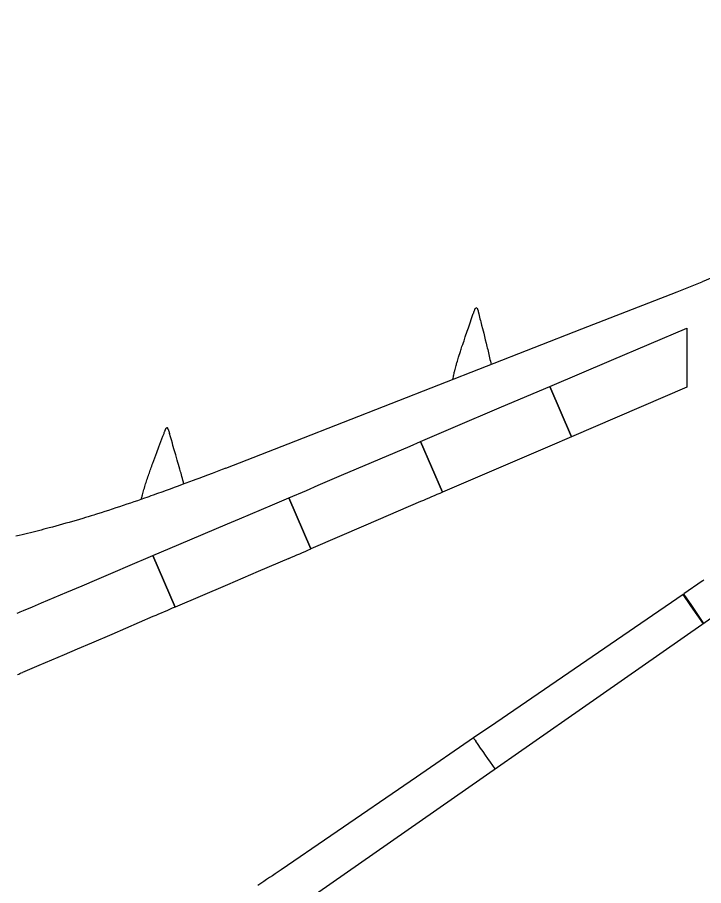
# Model space of a CAD drawing. Header units: millimetres. Extents: x -1718 to 143559, y -78490 to 15626.
# Drawn here: x 121678 to 131476, y -47180 to -34789 of the extents above; entities that cross this region are included whole.
import ezdxf

# ---------------------------------------------------------------- set-up
doc = ezdxf.new("R2010")
doc.units = ezdxf.units.MM
doc.header["$MEASUREMENT"] = 0
doc.layers.get('0').update_dxf_attribs({"linetype": 'CONTINUOUS'})

msp = doc.modelspace()

# ---------------------------------------------------------------- linework, layer by layer
at = {"color": 7, "ltscale": 0.004981}
msp.add_line((128234, -38936), (128229, -38936), dxfattribs=at)
at = {"color": 7, "ltscale": 8.59709e-06}
msp.add_line((128234, -38936), (128234, -38936), dxfattribs=at)
at = {"color": 7, "ltscale": 0.03937}
for p, q in [((131235, -39222), (131235, -40066)), ((129281, -40055), (129590, -40774)), ((129590, -40774), (129281, -40055)), ((131235, -40066), (129590, -40774)), ((127435, -40842), (127746, -41566)), ((127746, -41566), (127435, -40842)), ((129590, -40774), (129281, -40907)), ((129281, -40907), (127746, -41566)), ((125552, -41646), (125866, -42375)), ((125866, -42375), (125552, -41646)), ((123614, -42470), (123930, -43206)), ((123930, -43206), (123614, -42470)), ((131457, -42837), (131191, -43018)), ((124678, -42885), (123930, -43206)), ((131182, -43025), (128510, -44856)), ((128510, -44856), (128192, -45073))]:
    msp.add_line(p, q, dxfattribs=at)
at = {"color": 7, "ltscale": 0.003161}
msp.add_line((127896, -39956), (127896, -39953), dxfattribs=at)
at = {"color": 7, "ltscale": 0.001559}
msp.add_line((123816, -40645), (123814, -40645), dxfattribs=at)
at = {"color": 7, "ltscale": 0.000187093}
msp.add_line((123814, -40645), (123814, -40645), dxfattribs=at)
at = {"color": 7, "ltscale": 0.001299}
msp.add_line((123833, -40670), (123833, -40669), dxfattribs=at)
at = {"color": 7, "ltscale": 0.000937619}
msp.add_line((123835, -40677), (123833, -40670), dxfattribs=at)
at = {"color": 7, "ltscale": 0.001268}
msp.add_line((124055, -41449), (124054, -41448), dxfattribs=at)
at = {"color": 7, "ltscale": 0.001964}
msp.add_line((123450, -41667), (123450, -41665), dxfattribs=at)
at = {"color": 7, "ltscale": 3.54467e-05}
msp.add_line((123450, -41665), (123450, -41665), dxfattribs=at)
at = {"color": 7, "ltscale": 0.010415}
msp.add_line((131466, -42831), (131457, -42837), dxfattribs=at)
at = {"color": 7, "ltscale": 0.015487}
msp.add_line((131479, -42822), (131466, -42831), dxfattribs=at)
at = {"color": 7, "ltscale": 1.92237e-05}
msp.add_line((131466, -42831), (131466, -42831), dxfattribs=at)
at = {"color": 7, "ltscale": 0.03937}
for points in [[(140586, -34724), (139700, -35097), (138813, -35470), (136987, -36238), (135161, -37006), (132727, -38030), (131455, -38565)], [(140586, -37071), (139064, -38136), (137923, -38935), (136781, -39734), (135639, -40532), (134496, -41331), (133353, -42129), (132210, -42927), (131448, -43459)], [(124653, -41222), (125155, -41026), (125656, -40830), (127016, -40299), (128377, -39768), (129737, -39236), (131098, -38704), (131455, -38565)], [(127960, -39696), (127965, -39677), (127971, -39659), (127977, -39640), (127981, -39626), (127985, -39612), (127994, -39585), (128003, -39557), (128009, -39539), (128015, -39522), (128026, -39488), (128036, -39459), (128046, -39430), (128055, -39403), (128073, -39350), (128101, -39269), (128118, -39221), (128187, -39017)], [(128209, -38957), (128207, -38962), (128204, -38968), (128200, -38978), (128197, -38985), (128194, -38992), (128192, -38998), (128190, -39004), (128189, -39010), (128188, -39013), (128187, -39016), (128187, -39017)], [(128209, -38957), (128210, -38955), (128211, -38953), (128212, -38952), (128212, -38950), (128213, -38948), (128215, -38947), (128216, -38945), (128217, -38943), (128218, -38942), (128219, -38941), (128220, -38940), (128221, -38939), (128222, -38939), (128222, -38938), (128224, -38938), (128225, -38937), (128226, -38937), (128227, -38936), (128228, -38936)], [(128240, -38940), (128239, -38939), (128238, -38938), (128237, -38938), (128236, -38937), (128236, -38937)], [(128240, -38940), (128241, -38941), (128242, -38942), (128243, -38942), (128243, -38943), (128244, -38944), (128245, -38945), (128246, -38947), (128247, -38949), (128248, -38951), (128249, -38953), (128249, -38956), (128250, -38958), (128252, -38962), (128253, -38967), (128255, -38974), (128258, -38983), (128259, -38989), (128261, -38995), (128263, -39003), (128264, -39010), (128266, -39017), (128266, -39020)], [(128266, -39020), (128272, -39043), (128277, -39066), (128283, -39089), (128289, -39113), (128295, -39136), (128306, -39182), (128318, -39229), (128336, -39298), (128348, -39344), (128359, -39391), (128371, -39437), (128377, -39460), (128383, -39484), (128388, -39507), (128394, -39530), (128399, -39553), (128405, -39577), (128410, -39600), (128416, -39623), (128421, -39647), (128426, -39670), (128431, -39693), (128436, -39717), (128441, -39743)], [(129281, -40055), (130160, -39680), (131235, -39222)], [(127896, -39953), (127899, -39936), (127903, -39920), (127906, -39904), (127910, -39888), (127913, -39872), (127916, -39859), (127919, -39845), (127923, -39832), (127925, -39822), (127928, -39812), (127932, -39794), (127937, -39777), (127942, -39759), (127947, -39742), (127950, -39730), (127953, -39719), (127960, -39696)], [(127435, -40842), (127899, -40644), (128590, -40349), (129281, -40055)], [(123450, -41665), (123453, -41652), (123456, -41638), (123460, -41625), (123462, -41615), (123465, -41605), (123470, -41585), (123475, -41565), (123481, -41545), (123486, -41525), (123492, -41506), (123498, -41486), (123504, -41466), (123510, -41446), (123517, -41427), (123523, -41407), (123529, -41387), (123536, -41368), (123542, -41348), (123549, -41328), (123556, -41309), (123563, -41289), (123570, -41270), (123576, -41250), (123583, -41231), (123590, -41211), (123598, -41192), (123605, -41172), (123612, -41153), (123626, -41114), (123641, -41075), (123655, -41036), (123670, -40998), (123699, -40920), (123714, -40881), (123728, -40842), (123743, -40804), (123757, -40765), (123772, -40726)], [(123772, -40726), (123773, -40722), (123774, -40719), (123776, -40713), (123779, -40706), (123783, -40697), (123785, -40691), (123787, -40685), (123790, -40678), (123792, -40673), (123793, -40670), (123795, -40666), (123796, -40664), (123797, -40661), (123799, -40659), (123800, -40658), (123801, -40656)], [(123801, -40656), (123802, -40654), (123803, -40653), (123803, -40652), (123804, -40651), (123805, -40650), (123806, -40649), (123807, -40648), (123809, -40647)], [(123809, -40647), (123810, -40647), (123811, -40646), (123813, -40646), (123814, -40645)], [(123816, -40645), (123816, -40645), (123817, -40645), (123818, -40645), (123819, -40646), (123819, -40646)], [(123833, -40669), (123831, -40665), (123831, -40663), (123830, -40661), (123829, -40659), (123828, -40657), (123828, -40656), (123827, -40655), (123827, -40654), (123826, -40652), (123825, -40651), (123823, -40649), (123822, -40649), (123821, -40648), (123820, -40647), (123819, -40646)], [(123835, -40677), (123838, -40687), (123840, -40693), (123843, -40701), (123844, -40706), (123846, -40711), (123847, -40717), (123849, -40723), (123850, -40727), (123851, -40729)], [(124054, -41448), (124051, -41434), (124048, -41421), (124041, -41395), (124034, -41369), (124028, -41343), (124021, -41319), (124015, -41296), (124009, -41273), (124004, -41255), (123999, -41238), (123990, -41204), (123980, -41170), (123971, -41140), (123962, -41110), (123951, -41072), (123940, -41034), (123919, -40962), (123900, -40899), (123891, -40867), (123877, -40819), (123864, -40774), (123851, -40729)], [(125552, -41646), (125804, -41539), (125971, -41467), (126306, -41324), (127285, -40906), (127435, -40842)], [(124653, -41222), (124603, -41241), (124553, -41261), (124506, -41279), (124459, -41297), (124395, -41321), (124331, -41345), (124268, -41369), (124228, -41384), (124189, -41399), (124137, -41419), (124085, -41438), (124033, -41457), (123975, -41479), (123917, -41500), (123860, -41521), (123802, -41542), (123740, -41564), (123679, -41586), (123617, -41608), (123586, -41619), (123555, -41630), (123525, -41641), (123494, -41652), (123443, -41669), (123393, -41687), (123342, -41704), (123292, -41721), (123241, -41738), (123191, -41755), (123138, -41773), (123085, -41790), (123032, -41808), (122980, -41825), (122927, -41842), (122874, -41858), (122822, -41875), (122796, -41883), (122769, -41891), (122730, -41903), (122691, -41915), (122652, -41927), (122613, -41939), (122564, -41953), (122516, -41968), (122468, -41982), (122420, -41996), (122372, -42009), (122324, -42023), (122276, -42036), (122228, -42049), (122181, -42062), (122157, -42069), (122133, -42075), (122095, -42085), (122056, -42095), (122018, -42105), (121980, -42115), (121942, -42125), (121903, -42135), (121864, -42144), (121825, -42154), (121786, -42163), (121747, -42173)], [(124678, -42018), (124852, -41944), (125164, -41811), (125319, -41745), (125552, -41646)], [(127435, -41700), (126652, -42037), (125866, -42375)], [(123614, -42470), (123983, -42313), (124678, -42018)], [(121747, -42173), (121703, -42183), (121659, -42193)], [(121764, -43254), (121894, -43199), (122025, -43144), (122205, -43068), (122386, -42991), (122602, -42900), (122815, -42810), (122947, -42754), (123079, -42697), (123256, -42622), (123614, -42470)], [(125552, -42510), (125115, -42698), (124678, -42885)], [(131474, -43442), (131294, -43186), (131182, -43025)], [(131191, -43018), (131193, -43021), (131195, -43024)], [(131195, -43024), (131301, -43183), (131474, -43441)], [(123614, -43341), (123026, -43594), (122737, -43718), (122531, -43806), (122348, -43884), (122165, -43962), (121983, -44040), (121753, -44138)], [(131448, -43459), (129747, -44647), (128329, -45635), (126346, -47019), (125213, -47809), (124646, -48205)], [(128192, -45073), (127377, -45631), (126153, -46468), (125444, -46953)], [(128192, -45073), (128195, -45078), (128202, -45088), (128210, -45099), (128213, -45104), (128223, -45118)]]:
    msp.add_lwpolyline(points, dxfattribs=at)
for centre, radius, start, end in [((128231, -38952), 15.8, 97.6372, 100.812), ((128231, -38952), 16.2, 97.7344, 100.8397), ((128231, -38950), 13.5, 70.5518, 78.4824), ((128231, -38950), 13.6, 70.5565, 78.4014), ((1562374, -3377893), 3631698, 113.267807, 113.273148), ((-368680, 1108597), 1252723, 293.236458, 293.252092), ((1142759, -2417162), 2583347, 113.227516, 113.235145), ((-98151, 478969), 566639, 292.82702, 292.83665), ((-96043, 466984), 555590, 293.07117, 293.07958), ((-380622, -401595), 621288, 34.968878, 35.01366), ((1798553, -2491788), 2962518, 124.385559, 124.393345)]:
    msp.add_arc(centre, radius, start, end, dxfattribs=at)

doc.saveas('drawing.dxf')
